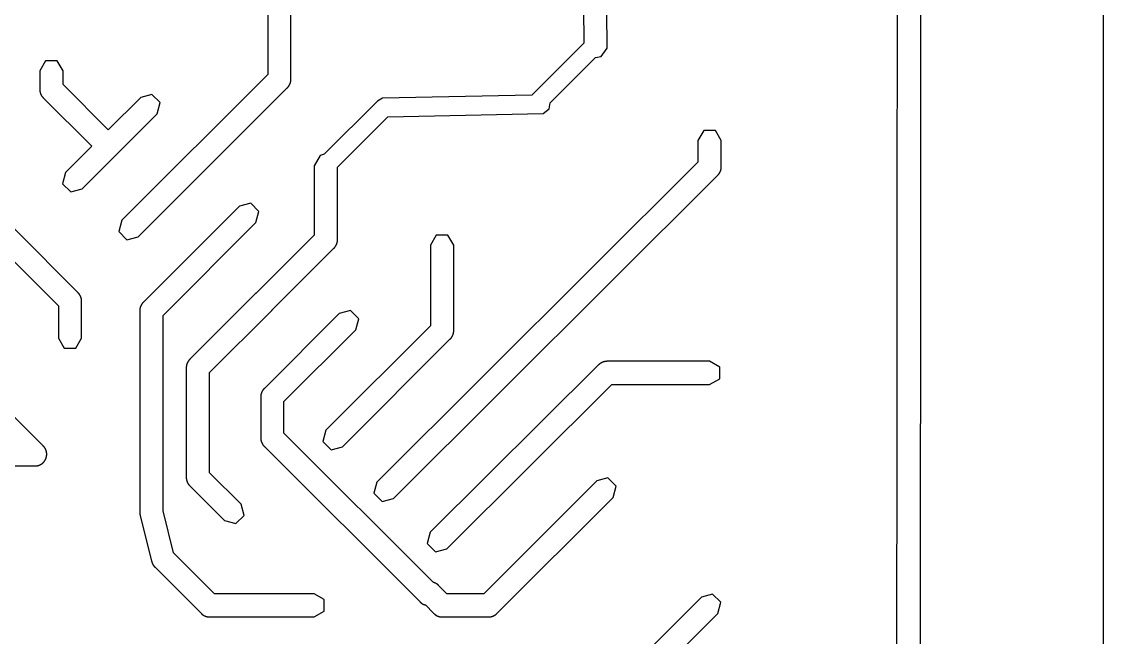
# Model space of a CAD drawing. Extents: x -11.9 to 11.9, y -22 to 22.
# Drawn here: x 0.11 to 11.92, y -2.89 to 3.84 of the extents above; entities that cross this region are included whole.
import ezdxf

# ---------------------------------------------------------------- set-up
doc = ezdxf.new("R2010")
doc.units = 0
doc.layers.add('TOP_-_WELDED', color=7, linetype='CONTINUOUS')

msp = doc.modelspace()

# ---------------------------------------------------------------- linework, layer by layer
at = {"layer": 'TOP_-_WELDED', "color": 250}
msp.add_lwpolyline([(-11.9199, -21.9873), (11.9199, -21.9873), (11.9199, 21.9873), (-11.9199, 21.9873), (-11.9199, -21.9873)], close=True, dxfattribs=at)
at = {"layer": 'TOP_-_WELDED', "color": 12}
for points in [[(9.934, 17.4683), (9.9074, -18.5734)], [(9.6535, -18.5141), (9.6745, 10.0252), (7.681, 10.0278), (7.571, 10.0913), (7.571, 10.2183), (7.681, 10.2818), (9.6747, 10.2792), (9.6799, 17.3534)], [(6.2245, 5.9493), (6.2456, 3.6048), (5.6776, 3.0368), (4.0464, 3.002), (3.9914, 2.9712), (3.4112, 2.391), (3.3655, 2.3752), (3.302, 2.2652), (3.302, 1.5073), (2.6674, 0.8725), (2.6659, 0.8711), (2.6658, 0.871), (2.6644, 0.8697), (2.6642, 0.8695), (2.6629, 0.8682), (2.6627, 0.868), (2.6614, 0.8667), (2.6612, 0.8665), (2.66, 0.8652), (2.6597, 0.8649), (2.6586, 0.8637), (1.945, 0.1502), (1.9435, 0.1488), (1.9422, 0.1475), (1.942, 0.1473), (1.9407, 0.146), (1.9405, 0.1458), (1.9392, 0.1444), (1.9391, 0.1443), (1.9378, 0.1429), (1.9377, 0.1428), (1.9364, 0.1413), (1.935, 0.1397), (1.9337, 0.1381), (1.9324, 0.1365), (1.9311, 0.1349), (1.9311, 0.1348), (1.9299, 0.1332), (1.9298, 0.1331), (1.9287, 0.1316), (1.9286, 0.1315), (1.9275, 0.1299), (1.9274, 0.1297), (1.9264, 0.1282), (1.9262, 0.128), (1.9252, 0.1265), (1.9251, 0.1263), (1.9241, 0.1247), (1.924, 0.1245), (1.9231, 0.123), (1.9229, 0.1227), (1.922, 0.1212), (1.9219, 0.121), (1.921, 0.1194), (1.9209, 0.1192), (1.92, 0.1176), (1.9199, 0.1173), (1.9191, 0.1158), (1.9189, 0.1155), (1.9181, 0.114), (1.918, 0.1137), (1.9172, 0.1121), (1.9171, 0.1118), (1.9164, 0.1102), (1.9162, 0.1099), (1.9155, 0.1084), (1.9154, 0.108), (1.9147, 0.1065), (1.9146, 0.1061), (1.914, 0.1046), (1.9138, 0.1042), (1.9132, 0.1026), (1.9131, 0.1023), (1.9125, 0.1007), (1.9124, 0.1004), (1.9118, 0.0988), (1.9117, 0.0984), (1.9112, 0.0968), (1.9111, 0.0965), (1.9105, 0.0948), (1.9105, 0.0945), (1.91, 0.0928), (1.9099, 0.0926), (1.9094, 0.0908), (1.9093, 0.0906), (1.9089, 0.0888), (1.9088, 0.0886), (1.9084, 0.0868), (1.9083, 0.0866), (1.9079, 0.0848), (1.9079, 0.0846), (1.9075, 0.0828), (1.9075, 0.0826), (1.9071, 0.0807), (1.9071, 0.0805), (1.9067, 0.0787), (1.9067, 0.0785), (1.9064, 0.0766), (1.9064, 0.0765), (1.9061, 0.0745), (1.9059, 0.0725), (1.9058, 0.0724), (1.9056, 0.0704), (1.9054, 0.0683), (1.9053, 0.0662), (1.9052, 0.0642), (1.9052, 0.0641), (1.9051, 0.0621), (1.9051, 0.0619), (1.905, 0.06), (1.905, 0.0598), (1.905, 0.058), (1.905, 0.0577), (1.905, 0.0559), (1.905, 0.0538), (1.905, -1.1391), (1.905, -1.1412), (1.905, -1.143), (1.905, -1.1433), (1.905, -1.1451), (1.905, -1.1453), (1.9051, -1.1472), (1.9051, -1.1474), (1.9052, -1.1494), (1.9052, -1.1495), (1.9053, -1.1515), (1.9054, -1.1536), (1.9056, -1.1557), (1.9058, -1.1577), (1.9059, -1.1578), (1.9061, -1.1598), (1.9064, -1.1618), (1.9064, -1.1619), (1.9067, -1.1638), (1.9067, -1.164), (1.9071, -1.1658), (1.9071, -1.166), (1.9075, -1.1679), (1.9075, -1.1681), (1.9079, -1.1699), (1.9079, -1.1701), (1.9083, -1.1719), (1.9084, -1.1721), (1.9088, -1.1739), (1.9089, -1.1741), (1.9093, -1.1759), (1.9094, -1.1761), (1.9099, -1.1779), (1.91, -1.1781), (1.9105, -1.1798), (1.9105, -1.1801), (1.9111, -1.1818), (1.9112, -1.1821), (1.9117, -1.1837), (1.9118, -1.1841), (1.9124, -1.1857), (1.9125, -1.186), (1.9131, -1.1876), (1.9132, -1.1879), (1.9138, -1.1895), (1.914, -1.1899), (1.9146, -1.1914), (1.9147, -1.1918), (1.9154, -1.1933), (1.9155, -1.1937), (1.9162, -1.1952), (1.9164, -1.1955), (1.9171, -1.1971), (1.9172, -1.1974), (1.918, -1.199), (1.9181, -1.1993), (1.9189, -1.2008), (1.9191, -1.2011), (1.9199, -1.2026), (1.92, -1.2029), (1.9209, -1.2045), (1.921, -1.2047), (1.9219, -1.2063), (1.922, -1.2065), (1.9229, -1.208), (1.9231, -1.2083), (1.924, -1.2098), (1.9241, -1.21), (1.9251, -1.2116), (1.9252, -1.2118), (1.9262, -1.2133), (1.9264, -1.2135), (1.9274, -1.215), (1.9275, -1.2152), (1.9286, -1.2168), (1.9287, -1.2169), (1.9298, -1.2184), (1.9299, -1.2185), (1.9311, -1.2201), (1.9311, -1.2202), (1.9324, -1.2218), (1.9337, -1.2234), (1.935, -1.225), (1.9364, -1.2266), (1.9377, -1.2281), (1.9378, -1.2282), (1.9391, -1.2296), (1.9392, -1.2297), (1.9405, -1.2311), (1.9407, -1.2313), (1.942, -1.2326), (1.9422, -1.2328), (1.9435, -1.2341), (1.945, -1.2355), (2.3232, -1.6138), (2.4459, -1.6467), (2.5357, -1.5569), (2.5028, -1.4342), (2.159, -1.0904), (2.159, 0.0051), (2.8376, 0.6839), (2.8391, 0.6853), (2.8392, 0.6854), (2.8406, 0.6867), (2.8408, 0.6869), (2.8421, 0.6882), (2.8423, 0.6884), (2.8436, 0.6897), (2.8438, 0.6899), (2.845, 0.6912), (2.8453, 0.6915), (2.8464, 0.6927), (3.516, 1.3622), (3.5175, 1.3636), (3.5188, 1.3649), (3.519, 1.3651), (3.5203, 1.3664), (3.5205, 1.3666), (3.5218, 1.368), (3.5219, 1.3681), (3.5232, 1.3695), (3.5233, 1.3696), (3.5246, 1.3711), (3.526, 1.3727), (3.5273, 1.3743), (3.5286, 1.3759), (3.5299, 1.3775), (3.5299, 1.3776), (3.5311, 1.3792), (3.5312, 1.3793), (3.5323, 1.3808), (3.5324, 1.3809), (3.5335, 1.3825), (3.5336, 1.3827), (3.5346, 1.3842), (3.5348, 1.3844), (3.5358, 1.3859), (3.5359, 1.3861), (3.5369, 1.3877), (3.537, 1.3879), (3.5379, 1.3894), (3.5381, 1.3897), (3.539, 1.3912), (3.5391, 1.3914), (3.54, 1.393), (3.5401, 1.3932), (3.541, 1.3948), (3.5411, 1.3951), (3.5419, 1.3966), (3.5421, 1.3969), (3.5429, 1.3984), (3.543, 1.3987), (3.5438, 1.4003), (3.5439, 1.4006), (3.5446, 1.4022), (3.5448, 1.4025), (3.5455, 1.404), (3.5456, 1.4044), (3.5463, 1.4059), (3.5464, 1.4063), (3.547, 1.4078), (3.5472, 1.4082), (3.5478, 1.4098), (3.5479, 1.4101), (3.5485, 1.4117), (3.5486, 1.412), (3.5492, 1.4136), (3.5493, 1.414), (3.5498, 1.4156), (3.5499, 1.4159), (3.5505, 1.4176), (3.5505, 1.4179), (3.551, 1.4196), (3.5511, 1.4198), (3.5516, 1.4216), (3.5517, 1.4218), (3.5521, 1.4236), (3.5522, 1.4238), (3.5526, 1.4256), (3.5527, 1.4258), (3.5531, 1.4276), (3.5531, 1.4278), (3.5535, 1.4296), (3.5535, 1.4298), (3.5539, 1.4317), (3.5539, 1.4319), (3.5543, 1.4337), (3.5543, 1.4339), (3.5546, 1.4358), (3.5546, 1.4359), (3.5549, 1.4379), (3.5551, 1.4399), (3.5552, 1.44), (3.5554, 1.442), (3.5556, 1.4441), (3.5557, 1.4462), (3.5558, 1.4482), (3.5558, 1.4483), (3.5559, 1.4503), (3.5559, 1.4505), (3.556, 1.4524), (3.556, 1.4526), (3.556, 1.4544), (3.556, 1.4547), (3.556, 1.4565), (3.556, 1.4586), (3.556, 2.2486), (4.1075, 2.8001), (5.803, 2.8363), (5.8693, 2.8871), (5.8789, 2.9509), (5.8789, 2.9509), (6.3751, 3.4471), (6.4365, 3.4607), (6.5, 3.5497), (6.4781, 5.9953)], [(2.794, 4.8221), (2.794, 3.262), (1.2006, 1.6686), (1.1677, 1.5459), (1.2575, 1.4561), (1.3802, 1.489), (3.0061, 3.1151), (3.0076, 3.1165), (3.008, 3.1169), (3.0091, 3.1179), (3.0095, 3.1183), (3.0106, 3.1194), (3.0108, 3.1196), (3.011, 3.1198), (3.0121, 3.1209), (3.0123, 3.1211), (3.0125, 3.1213), (3.0135, 3.1224), (3.0138, 3.1227), (3.0139, 3.1228), (3.0149, 3.1239), (3.0152, 3.1242), (3.0153, 3.1243), (3.0163, 3.1254), (3.0166, 3.1258), (3.0177, 3.127), (3.018, 3.1274), (3.019, 3.1286), (3.0193, 3.129), (3.0203, 3.1302), (3.0206, 3.1306), (3.0216, 3.1319), (3.0219, 3.1322), (3.0219, 3.1323), (3.0229, 3.1336), (3.0231, 3.1339), (3.0232, 3.134), (3.0241, 3.1353), (3.0243, 3.1355), (3.0244, 3.1356), (3.0253, 3.137), (3.0255, 3.1372), (3.0256, 3.1374), (3.0265, 3.1387), (3.0266, 3.1389), (3.0267, 3.139), (3.0268, 3.1391), (3.0277, 3.1405), (3.0278, 3.1406), (3.0279, 3.1408), (3.0288, 3.1423), (3.0289, 3.1424), (3.029, 3.1426), (3.0299, 3.1441), (3.0301, 3.1444), (3.031, 3.1459), (3.032, 3.1477), (3.0321, 3.1479), (3.033, 3.1495), (3.0331, 3.1498), (3.0339, 3.1513), (3.0341, 3.1516), (3.0349, 3.1531), (3.035, 3.1534), (3.0358, 3.155), (3.0359, 3.1553), (3.0368, 3.1572), (3.0375, 3.1587), (3.0376, 3.1591), (3.0383, 3.1606), (3.0384, 3.161), (3.039, 3.1625), (3.0392, 3.1629), (3.0392, 3.163), (3.0398, 3.1645), (3.0399, 3.1648), (3.04, 3.1649), (3.0405, 3.1664), (3.0406, 3.1667), (3.0407, 3.1669), (3.0412, 3.1683), (3.0413, 3.1687), (3.0414, 3.1688), (3.0418, 3.1703), (3.0419, 3.1706), (3.042, 3.1708), (3.0425, 3.1723), (3.0425, 3.1725), (3.0425, 3.1726), (3.0426, 3.1728), (3.043, 3.1743), (3.0431, 3.1745), (3.0432, 3.1748), (3.0436, 3.1763), (3.0437, 3.1765), (3.0438, 3.1768), (3.0441, 3.1783), (3.0442, 3.1785), (3.0443, 3.1788), (3.0446, 3.1803), (3.0447, 3.1805), (3.0448, 3.1808), (3.0451, 3.1823), (3.0451, 3.1825), (3.0452, 3.1828), (3.0455, 3.1843), (3.0455, 3.1844), (3.0455, 3.1845), (3.0456, 3.1849), (3.0459, 3.1864), (3.0459, 3.1866), (3.046, 3.1869), (3.0463, 3.1884), (3.0463, 3.1886), (3.0464, 3.1889), (3.0466, 3.1905), (3.0466, 3.1906), (3.0467, 3.191), (3.0469, 3.1926), (3.047, 3.193), (3.0471, 3.1946), (3.0472, 3.1947), (3.0472, 3.195), (3.0474, 3.1967), (3.0474, 3.1971), (3.0476, 3.1988), (3.0476, 3.1991), (3.0477, 3.2009), (3.0478, 3.2012), (3.0478, 3.2029), (3.0478, 3.203), (3.0479, 3.2032), (3.0479, 3.205), (3.0479, 3.2052), (3.048, 3.2053), (3.048, 3.2071), (3.048, 3.2073), (3.048, 3.2091), (3.048, 3.2094), (3.048, 3.2112), (3.048, 3.2115), (3.048, 3.2133), (3.048, 3.2135), (3.048, 4.7734)], [(-1.5122, 2.7607), (0.508, 0.7324), (0.508, 0.381), (0.5715, 0.271), (0.6985, 0.271), (0.762, 0.381), (0.762, 0.7809), (0.762, 0.783), (0.762, 0.7847), (0.762, 0.7848), (0.762, 0.7851), (0.762, 0.7868), (0.762, 0.7869), (0.762, 0.7871), (0.7619, 0.7889), (0.7619, 0.789), (0.7619, 0.7892), (0.7618, 0.7911), (0.7618, 0.7912), (0.7618, 0.7913), (0.7617, 0.7932), (0.7617, 0.7933), (0.7617, 0.7933), (0.7616, 0.7954), (0.7614, 0.7975), (0.7612, 0.7995), (0.7611, 0.7995), (0.7611, 0.7996), (0.7609, 0.8015), (0.7609, 0.8016), (0.7606, 0.8036), (0.7606, 0.8037), (0.7603, 0.8056), (0.7603, 0.8057), (0.7603, 0.8058), (0.7599, 0.8076), (0.7599, 0.8077), (0.7599, 0.8078), (0.7595, 0.8097), (0.7595, 0.8098), (0.7595, 0.8099), (0.7591, 0.8117), (0.7591, 0.8118), (0.7591, 0.8119), (0.7587, 0.8137), (0.7586, 0.8138), (0.7586, 0.8139), (0.7582, 0.8157), (0.7581, 0.8158), (0.7581, 0.8159), (0.7577, 0.8177), (0.7576, 0.8178), (0.7576, 0.8179), (0.7571, 0.8197), (0.757, 0.8198), (0.757, 0.8199), (0.7565, 0.8216), (0.7565, 0.8218), (0.7565, 0.8219), (0.7559, 0.8236), (0.7558, 0.8238), (0.7558, 0.8239), (0.7553, 0.8255), (0.7552, 0.8258), (0.7552, 0.8259), (0.7546, 0.8275), (0.7545, 0.8277), (0.7545, 0.8278), (0.7539, 0.8294), (0.7538, 0.8296), (0.7538, 0.8297), (0.7532, 0.8313), (0.7531, 0.8315), (0.753, 0.8316), (0.753, 0.8317), (0.7524, 0.8332), (0.7523, 0.8335), (0.7523, 0.8336), (0.7516, 0.8351), (0.7515, 0.8354), (0.7515, 0.8355), (0.7508, 0.837), (0.7507, 0.8371), (0.7506, 0.8372), (0.7506, 0.8373), (0.7499, 0.8389), (0.7498, 0.8391), (0.7498, 0.8392), (0.749, 0.8408), (0.7489, 0.841), (0.7489, 0.8411), (0.7481, 0.8426), (0.748, 0.8427), (0.7479, 0.8428), (0.7479, 0.8429), (0.7471, 0.8444), (0.747, 0.8446), (0.747, 0.8447), (0.7461, 0.8463), (0.746, 0.8464), (0.746, 0.8465), (0.7451, 0.8481), (0.745, 0.8482), (0.745, 0.8483), (0.7441, 0.8498), (0.7439, 0.85), (0.7439, 0.8501), (0.743, 0.8516), (0.7429, 0.8517), (0.7429, 0.8518), (0.7419, 0.8534), (0.7418, 0.8535), (0.7418, 0.8536), (0.7406, 0.8553), (0.7396, 0.8568), (0.7395, 0.8569), (0.7395, 0.857), (0.7384, 0.8586), (0.7383, 0.8586), (0.7383, 0.8587), (0.7372, 0.8602), (0.7371, 0.8602), (0.7371, 0.8603), (0.7359, 0.8619), (0.7359, 0.862), (0.7346, 0.8635), (0.7346, 0.8636), (0.7333, 0.8652), (0.732, 0.8668), (0.7306, 0.8684), (0.7292, 0.87), (0.7279, 0.8713), (0.7278, 0.8715), (0.7265, 0.8728), (0.7263, 0.8731), (0.725, 0.8743), (0.7248, 0.8746), (0.7235, 0.8758), (0.7235, 0.8759), (0.722, 0.8773), (0.7205, 0.8787), (-1.3326, 2.9403)], [(0, -1.016), (0.2517, -1.016), (0.2537, -1.016), (0.254, -1.016), (0.2558, -1.016), (0.2561, -1.016), (0.2579, -1.016), (0.2582, -1.0159), (0.2599, -1.0159), (0.2604, -1.0158), (0.262, -1.0158), (0.2625, -1.0157), (0.2641, -1.0156), (0.2646, -1.0156), (0.2662, -1.0154), (0.2667, -1.0154), (0.2683, -1.0152), (0.2688, -1.0151), (0.2703, -1.015), (0.2708, -1.0149), (0.2724, -1.0147), (0.2729, -1.0146), (0.2745, -1.0144), (0.275, -1.0143), (0.2766, -1.014), (0.277, -1.0139), (0.2786, -1.0136), (0.2791, -1.0135), (0.2807, -1.0132), (0.2811, -1.0131), (0.2828, -1.0127), (0.2831, -1.0126), (0.2848, -1.0122), (0.2851, -1.0121), (0.2869, -1.0117), (0.2871, -1.0116), (0.2889, -1.0111), (0.2891, -1.011), (0.291, -1.0105), (0.2911, -1.0105), (0.293, -1.0099), (0.2931, -1.0098), (0.295, -1.0092), (0.2951, -1.0092), (0.297, -1.0085), (0.2989, -1.0078), (0.299, -1.0078), (0.3009, -1.007), (0.3028, -1.0063), (0.3029, -1.0062), (0.3047, -1.0055), (0.3048, -1.0054), (0.3065, -1.0046), (0.3067, -1.0046), (0.3084, -1.0038), (0.3086, -1.0037), (0.3103, -1.0029), (0.3104, -1.0028), (0.3121, -1.0019), (0.3123, -1.0018), (0.3139, -1.001), (0.3141, -1.0009), (0.3157, -1), (0.316, -0.9999), (0.3175, -0.999), (0.3178, -0.9988), (0.3193, -0.9979), (0.3195, -0.9978), (0.321, -0.9969), (0.3213, -0.9967), (0.3228, -0.9958), (0.323, -0.9956), (0.3245, -0.9946), (0.3248, -0.9945), (0.3262, -0.9935), (0.3265, -0.9933), (0.3279, -0.9923), (0.3281, -0.9921), (0.3295, -0.9911), (0.3298, -0.9909), (0.3312, -0.9899), (0.3315, -0.9896), (0.3328, -0.9886), (0.3331, -0.9884), (0.3344, -0.9873), (0.3347, -0.9871), (0.336, -0.986), (0.3362, -0.9858), (0.3376, -0.9846), (0.3378, -0.9844), (0.3391, -0.9833), (0.3393, -0.9831), (0.3406, -0.9819), (0.3408, -0.9817), (0.3421, -0.9805), (0.3423, -0.9802), (0.3436, -0.979), (0.3438, -0.9788), (0.3451, -0.9775), (0.3452, -0.9773), (0.3465, -0.976), (0.3467, -0.9758), (0.3479, -0.9745), (0.3481, -0.9743), (0.3493, -0.973), (0.3494, -0.9728), (0.3507, -0.9714), (0.3508, -0.9712), (0.352, -0.9698), (0.3521, -0.9697), (0.3533, -0.9682), (0.3534, -0.9681), (0.3546, -0.9665), (0.3547, -0.9664), (0.3559, -0.9648), (0.3571, -0.9631), (0.3583, -0.9615), (0.3583, -0.9614), (0.3595, -0.9598), (0.3595, -0.9597), (0.3606, -0.958), (0.3607, -0.9579), (0.3617, -0.9563), (0.3618, -0.9561), (0.3628, -0.9545), (0.3629, -0.9543), (0.3639, -0.9527), (0.364, -0.9525), (0.3649, -0.951), (0.365, -0.9507), (0.3659, -0.9491), (0.3661, -0.9488), (0.3668, -0.9473), (0.367, -0.9469), (0.3678, -0.9454), (0.368, -0.945), (0.3687, -0.9436), (0.3689, -0.9431), (0.3696, -0.9417), (0.3698, -0.9412), (0.3704, -0.9398), (0.3706, -0.9393), (0.3713, -0.9378), (0.3714, -0.9374), (0.372, -0.9359), (0.3722, -0.9354), (0.3728, -0.934), (0.373, -0.9335), (0.3735, -0.932), (0.3737, -0.9315), (0.3742, -0.93), (0.3744, -0.9296), (0.3749, -0.928), (0.375, -0.9276), (0.3755, -0.926), (0.3756, -0.9256), (0.3761, -0.9239), (0.3762, -0.9236), (0.3767, -0.9219), (0.3768, -0.9216), (0.3772, -0.9198), (0.3773, -0.9196), (0.3777, -0.9178), (0.3778, -0.9176), (0.3782, -0.9157), (0.3782, -0.9156), (0.3786, -0.9136), (0.3786, -0.9135), (0.379, -0.9116), (0.379, -0.9115), (0.3794, -0.9095), (0.3797, -0.9074), (0.38, -0.9054), (0.38, -0.9053), (0.3802, -0.9034), (0.3802, -0.9033), (0.3804, -0.9013), (0.3804, -0.9012), (0.3806, -0.8993), (0.3806, -0.8991), (0.3808, -0.8972), (0.3808, -0.897), (0.3809, -0.8952), (0.3809, -0.8949), (0.381, -0.8931), (0.381, -0.8929), (0.381, -0.8911), (0.381, -0.8908), (0.381, -0.889), (0.381, -0.8887), (0.381, -0.8869), (0.381, -0.8867), (0.381, -0.8849), (0.3809, -0.8846), (0.3809, -0.8828), (0.3808, -0.8825), (0.3808, -0.8808), (0.3807, -0.8805), (0.3806, -0.8787), (0.3806, -0.8784), (0.3804, -0.8767), (0.3804, -0.8763), (0.3802, -0.8746), (0.3802, -0.8743), (0.38, -0.8726), (0.3799, -0.8722), (0.3797, -0.8706), (0.3796, -0.8702), (0.3794, -0.8685), (0.3793, -0.8682), (0.379, -0.8665), (0.3789, -0.8662), (0.3786, -0.8645), (0.3785, -0.8641), (0.3782, -0.8624), (0.3781, -0.8621), (0.3778, -0.8604), (0.3777, -0.8601), (0.3773, -0.8584), (0.3772, -0.8581), (0.3768, -0.8564), (0.3767, -0.8561), (0.3762, -0.8544), (0.3761, -0.8541), (0.3756, -0.8524), (0.3755, -0.8522), (0.375, -0.8504), (0.3749, -0.8502), (0.3744, -0.8484), (0.3743, -0.8483), (0.3737, -0.8465), (0.3736, -0.8463), (0.373, -0.8445), (0.3729, -0.8444), (0.3722, -0.8426), (0.3722, -0.8425), (0.3714, -0.8406), (0.3706, -0.8387), (0.3698, -0.8368), (0.3689, -0.8349), (0.368, -0.833), (0.3671, -0.8312), (0.367, -0.8311), (0.3661, -0.8294), (0.3661, -0.8292), (0.3651, -0.8275), (0.365, -0.8273), (0.3641, -0.8257), (0.364, -0.8255), (0.3631, -0.824), (0.3629, -0.8237), (0.362, -0.8222), (0.3618, -0.8219), (0.3609, -0.8204), (0.3607, -0.8201), (0.3598, -0.8187), (0.3595, -0.8183), (0.3586, -0.817), (0.3583, -0.8166), (0.3574, -0.8152), (0.3571, -0.8149), (0.3562, -0.8136), (0.3559, -0.8132), (0.3549, -0.8119), (0.3546, -0.8115), (0.3536, -0.8102), (0.3533, -0.8098), (0.3523, -0.8086), (0.352, -0.8082), (0.351, -0.807), (0.3507, -0.8066), (0.3496, -0.8054), (0.3493, -0.805), (0.3482, -0.8038), (0.3479, -0.8035), (0.3468, -0.8023), (0.3465, -0.802), (0.3453, -0.8007), (0.3451, -0.8005), (0.3438, -0.7992), (0.3436, -0.799), (0.3421, -0.7975), (0.3406, -0.7961), (-0.127, -0.3284)], [(6.4425, -3.897), (7.7098, -2.6298), (7.7427, -2.5071), (7.6529, -2.4173), (7.5302, -2.4502), (6.2974, -3.683)]]:
    msp.add_lwpolyline(points, dxfattribs=at)
for points in [[(0.7667, 2.0119), (1.1217, 2.3669), (1.1637, 2.4089), (1.5874, 2.8326), (1.6203, 2.9553), (1.5305, 3.0451), (1.4078, 3.0122), (1.0529, 2.6573), (0.5588, 3.1515), (0.5588, 3.302), (0.4953, 3.412), (0.3683, 3.412), (0.3048, 3.302), (0.3048, 3.1027), (0.3048, 3.1006), (0.3048, 3.0989), (0.3048, 3.0986), (0.3048, 3.0968), (0.3048, 3.0965), (0.3049, 3.0947), (0.3049, 3.0944), (0.305, 3.0925), (0.305, 3.0924), (0.3051, 3.0904), (0.3051, 3.0903), (0.3052, 3.0883), (0.3052, 3.0882), (0.3054, 3.0862), (0.3056, 3.0841), (0.3057, 3.0841), (0.3059, 3.0821), (0.3062, 3.0801), (0.3062, 3.08), (0.3065, 3.078), (0.3065, 3.0779), (0.3069, 3.076), (0.3069, 3.0759), (0.3073, 3.074), (0.3073, 3.0738), (0.3077, 3.072), (0.3077, 3.0718), (0.3081, 3.07), (0.3082, 3.0698), (0.3086, 3.068), (0.3087, 3.0678), (0.3091, 3.066), (0.3092, 3.0658), (0.3097, 3.064), (0.3098, 3.0638), (0.3103, 3.062), (0.3103, 3.0618), (0.3109, 3.06), (0.311, 3.0598), (0.3115, 3.0581), (0.3116, 3.0578), (0.3122, 3.0561), (0.3123, 3.0559), (0.3129, 3.0542), (0.313, 3.054), (0.3136, 3.0523), (0.3138, 3.052), (0.3144, 3.0504), (0.3145, 3.0501), (0.3152, 3.0485), (0.3153, 3.0482), (0.316, 3.0466), (0.3162, 3.0464), (0.3169, 3.0447), (0.317, 3.0445), (0.3178, 3.0429), (0.3179, 3.0426), (0.3187, 3.041), (0.3189, 3.0408), (0.3197, 3.0392), (0.3198, 3.039), (0.3207, 3.0374), (0.3208, 3.0372), (0.3217, 3.0356), (0.3218, 3.0354), (0.3227, 3.0338), (0.3229, 3.0336), (0.3238, 3.032), (0.3239, 3.0319), (0.3249, 3.0302), (0.325, 3.0301), (0.3272, 3.0268), (0.3273, 3.0267), (0.3284, 3.0251), (0.3285, 3.025), (0.3296, 3.0234), (0.3297, 3.0234), (0.3309, 3.0217), (0.3322, 3.0201), (0.3322, 3.02), (0.3335, 3.0185), (0.3335, 3.0184), (0.3348, 3.0169), (0.3348, 3.0168), (0.3362, 3.0153), (0.3362, 3.0152), (0.3375, 3.0138), (0.3376, 3.0136), (0.3389, 3.0123), (0.339, 3.0121), (0.3403, 3.0108), (0.3405, 3.0105), (0.3418, 3.0093), (0.342, 3.009), (0.3433, 3.0078), (0.8733, 2.4777), (0.5871, 2.1915), (0.5542, 2.0688), (0.644, 1.979), (0.7667, 2.0119)], [(7.7115, 2.1635), (7.7129, 2.165), (7.7143, 2.1665), (7.7156, 2.168), (7.717, 2.1696), (7.7183, 2.1712), (7.7196, 2.1728), (7.7209, 2.1744), (7.7221, 2.1761), (7.7222, 2.1762), (7.7233, 2.1777), (7.7234, 2.1778), (7.7245, 2.1794), (7.7256, 2.1811), (7.7258, 2.1813), (7.7268, 2.1828), (7.7279, 2.1846), (7.7289, 2.1863), (7.7291, 2.1866), (7.73, 2.1881), (7.731, 2.1899), (7.732, 2.1917), (7.7329, 2.1935), (7.7331, 2.1938), (7.7339, 2.1953), (7.7348, 2.1972), (7.7356, 2.1991), (7.7358, 2.1994), (7.7365, 2.2009), (7.7373, 2.2028), (7.738, 2.2047), (7.7382, 2.2051), (7.7388, 2.2067), (7.7395, 2.2086), (7.7402, 2.2105), (7.7408, 2.2125), (7.7415, 2.2145), (7.742, 2.2165), (7.7421, 2.2167), (7.7426, 2.2185), (7.7427, 2.2187), (7.7431, 2.2205), (7.7432, 2.2207), (7.7436, 2.2225), (7.7437, 2.2227), (7.7441, 2.2245), (7.7445, 2.2265), (7.7449, 2.2286), (7.7453, 2.2306), (7.7456, 2.2327), (7.7459, 2.2348), (7.7461, 2.2368), (7.7462, 2.2369), (7.7464, 2.2389), (7.7466, 2.241), (7.7467, 2.2431), (7.7468, 2.2451), (7.7468, 2.2452), (7.7469, 2.2472), (7.7469, 2.2474), (7.747, 2.2493), (7.747, 2.2495), (7.747, 2.2513), (7.747, 2.2516), (7.747, 2.2534), (7.747, 2.2555), (7.747, 2.54), (7.6835, 2.65), (7.5565, 2.65), (7.493, 2.54), (7.493, 2.3043), (3.9876, -1.1929), (3.9547, -1.3156), (4.0445, -1.4054), (4.1672, -1.3725), (7.7085, 2.1605), (7.7098, 2.1618), (7.71, 2.162), (7.7113, 2.1633), (7.7115, 2.1635)], [(1.651, 0.6285), (2.6652, 1.6428), (2.6981, 1.7655), (2.6083, 1.8553), (2.4856, 1.8224), (1.437, 0.7736), (1.4355, 0.7722), (1.4342, 0.7709), (1.434, 0.7707), (1.4327, 0.7694), (1.4325, 0.7692), (1.4312, 0.7678), (1.4311, 0.7677), (1.4298, 0.7663), (1.4297, 0.7662), (1.4284, 0.7647), (1.427, 0.7631), (1.4257, 0.7615), (1.4244, 0.7599), (1.4231, 0.7583), (1.4231, 0.7582), (1.4219, 0.7566), (1.4218, 0.7565), (1.4207, 0.755), (1.4206, 0.7549), (1.4195, 0.7533), (1.4194, 0.7531), (1.4184, 0.7516), (1.4182, 0.7514), (1.4172, 0.7499), (1.4171, 0.7497), (1.4161, 0.7481), (1.416, 0.7479), (1.4151, 0.7464), (1.4149, 0.7461), (1.414, 0.7446), (1.4139, 0.7444), (1.413, 0.7428), (1.4129, 0.7426), (1.412, 0.741), (1.4119, 0.7407), (1.4111, 0.7392), (1.4109, 0.7389), (1.4101, 0.7374), (1.41, 0.7371), (1.4092, 0.7355), (1.4091, 0.7352), (1.4084, 0.7336), (1.4082, 0.7333), (1.4075, 0.7318), (1.4074, 0.7314), (1.4067, 0.7299), (1.4066, 0.7295), (1.406, 0.728), (1.4058, 0.7276), (1.4052, 0.726), (1.4051, 0.7257), (1.4045, 0.7241), (1.4044, 0.7238), (1.4038, 0.7222), (1.4037, 0.7218), (1.4032, 0.7202), (1.4031, 0.7199), (1.4025, 0.7182), (1.4025, 0.7179), (1.402, 0.7162), (1.4019, 0.716), (1.4014, 0.7142), (1.4013, 0.714), (1.4009, 0.7122), (1.4008, 0.712), (1.4004, 0.7102), (1.4003, 0.71), (1.3999, 0.7082), (1.3999, 0.708), (1.3995, 0.7062), (1.3995, 0.706), (1.3991, 0.7041), (1.3991, 0.7039), (1.3987, 0.7021), (1.3987, 0.7019), (1.3984, 0.7), (1.3984, 0.6999), (1.3981, 0.6979), (1.3979, 0.6959), (1.3978, 0.6958), (1.3976, 0.6938), (1.3974, 0.6917), (1.3973, 0.6896), (1.3972, 0.6876), (1.3972, 0.6875), (1.3971, 0.6855), (1.3971, 0.6853), (1.397, 0.6834), (1.397, 0.6832), (1.397, 0.6814), (1.397, 0.6811), (1.397, 0.6793), (1.397, 0.6772), (1.397, -1.5216), (1.397, -1.5237), (1.397, -1.524), (1.397, -1.5257), (1.397, -1.5261), (1.3971, -1.5278), (1.3971, -1.5282), (1.3971, -1.5299), (1.3972, -1.5304), (1.3973, -1.532), (1.3973, -1.5325), (1.3974, -1.5341), (1.3974, -1.5346), (1.3976, -1.5361), (1.3976, -1.5367), (1.3978, -1.5382), (1.3979, -1.5388), (1.3981, -1.5403), (1.3981, -1.5408), (1.3983, -1.5424), (1.3984, -1.5429), (1.3987, -1.5444), (1.3987, -1.545), (1.399, -1.5465), (1.3991, -1.547), (1.3994, -1.5486), (1.3995, -1.5491), (1.3998, -1.5507), (1.3999, -1.5511), (1.4003, -1.5527), (1.4004, -1.5531), (1.4008, -1.5548), (1.4009, -1.5551), (1.4014, -1.5571), (1.5269, -2.0589), (1.5273, -2.0609), (1.5278, -2.0628), (1.5278, -2.0629), (1.5283, -2.0649), (1.5289, -2.0669), (1.5295, -2.0688), (1.5295, -2.0689), (1.5301, -2.0708), (1.5301, -2.0709), (1.5307, -2.0727), (1.5308, -2.0729), (1.5314, -2.0747), (1.5315, -2.0749), (1.5321, -2.0766), (1.5322, -2.0769), (1.5328, -2.0785), (1.533, -2.0788), (1.5336, -2.0804), (1.5338, -2.0808), (1.5344, -2.0823), (1.5346, -2.0827), (1.5352, -2.0842), (1.5354, -2.0846), (1.5361, -2.0861), (1.5363, -2.0865), (1.537, -2.088), (1.5372, -2.0884), (1.5379, -2.0898), (1.5381, -2.0902), (1.5389, -2.0916), (1.5391, -2.0921), (1.5399, -2.0935), (1.5401, -2.0939), (1.5409, -2.0953), (1.5411, -2.0957), (1.5419, -2.097), (1.5422, -2.0975), (1.543, -2.0988), (1.5433, -2.0992), (1.5441, -2.1006), (1.5444, -2.101), (1.5452, -2.1023), (1.5455, -2.1027), (1.5464, -2.104), (1.5467, -2.1044), (1.5476, -2.1058), (1.5479, -2.1061), (1.5488, -2.1074), (1.5491, -2.1077), (1.5501, -2.1091), (1.5503, -2.1094), (1.5514, -2.1108), (1.5516, -2.111), (1.5527, -2.1124), (1.5529, -2.1126), (1.554, -2.114), (1.5542, -2.1142), (1.5554, -2.1156), (1.5555, -2.1157), (1.5568, -2.1172), (1.5569, -2.1173), (1.5582, -2.1187), (1.5583, -2.1188), (1.5597, -2.1203), (1.5612, -2.1217), (1.5612, -2.1218), (1.5626, -2.1232), (1.5641, -2.1246), (2.0665, -2.627), (2.0679, -2.6285), (2.0692, -2.6298), (2.0694, -2.63), (2.0707, -2.6313), (2.0709, -2.6315), (2.0723, -2.6328), (2.0724, -2.6329), (2.0738, -2.6342), (2.0739, -2.6343), (2.0754, -2.6356), (2.077, -2.637), (2.0786, -2.6383), (2.0802, -2.6396), (2.0818, -2.6409), (2.0819, -2.6409), (2.0835, -2.6421), (2.0836, -2.6422), (2.0851, -2.6433), (2.0852, -2.6434), (2.0868, -2.6445), (2.087, -2.6446), (2.0885, -2.6456), (2.0887, -2.6458), (2.0902, -2.6468), (2.0904, -2.6469), (2.092, -2.6479), (2.0922, -2.648), (2.0937, -2.6489), (2.094, -2.6491), (2.0955, -2.65), (2.0957, -2.6501), (2.0973, -2.651), (2.0975, -2.6511), (2.0991, -2.652), (2.0994, -2.6521), (2.1009, -2.6529), (2.1012, -2.6531), (2.1027, -2.6539), (2.103, -2.654), (2.1046, -2.6548), (2.1049, -2.6549), (2.1065, -2.6556), (2.1068, -2.6558), (2.1083, -2.6565), (2.1087, -2.6566), (2.1102, -2.6573), (2.1106, -2.6574), (2.1121, -2.658), (2.1125, -2.6582), (2.1141, -2.6588), (2.1144, -2.6589), (2.116, -2.6595), (2.1163, -2.6596), (2.1179, -2.6602), (2.1183, -2.6603), (2.1199, -2.6608), (2.1202, -2.6609), (2.1219, -2.6615), (2.1222, -2.6615), (2.1239, -2.662), (2.1241, -2.6621), (2.1259, -2.6626), (2.1261, -2.6627), (2.1279, -2.6631), (2.1281, -2.6632), (2.1299, -2.6636), (2.1301, -2.6637), (2.1319, -2.6641), (2.1321, -2.6641), (2.1339, -2.6645), (2.1341, -2.6645), (2.136, -2.6649), (2.1362, -2.6649), (2.138, -2.6653), (2.1382, -2.6653), (2.1401, -2.6656), (2.1402, -2.6656), (2.1422, -2.6659), (2.1442, -2.6661), (2.1443, -2.6662), (2.1463, -2.6664), (2.1484, -2.6666), (2.1505, -2.6667), (2.1525, -2.6668), (2.1526, -2.6668), (2.1546, -2.6669), (2.1548, -2.6669), (2.1567, -2.667), (2.1569, -2.667), (2.1587, -2.667), (2.159, -2.667), (2.1608, -2.667), (2.1629, -2.667), (3.302, -2.667), (3.412, -2.6035), (3.412, -2.4765), (3.302, -2.413), (2.2116, -2.413), (1.7657, -1.9671), (1.651, -1.5084), (1.651, 0.6285)], [(4.809, 0.3984), (4.81, 0.4002), (4.8101, 0.4004), (4.811, 0.402), (4.8111, 0.4023), (4.8119, 0.4038), (4.8121, 0.4041), (4.8129, 0.4056), (4.813, 0.4059), (4.8138, 0.4075), (4.8139, 0.4078), (4.8148, 0.4097), (4.8155, 0.4112), (4.8156, 0.4116), (4.8163, 0.4131), (4.8164, 0.4135), (4.817, 0.415), (4.8172, 0.4154), (4.8172, 0.4155), (4.8178, 0.417), (4.8179, 0.4173), (4.818, 0.4174), (4.8185, 0.4189), (4.8186, 0.4192), (4.8187, 0.4194), (4.8192, 0.4208), (4.8193, 0.4212), (4.8194, 0.4213), (4.8198, 0.4228), (4.8199, 0.4231), (4.82, 0.4233), (4.8205, 0.4248), (4.8205, 0.425), (4.8205, 0.4251), (4.8206, 0.4253), (4.821, 0.4268), (4.8211, 0.427), (4.8212, 0.4273), (4.8216, 0.4288), (4.8217, 0.429), (4.8218, 0.4293), (4.8221, 0.4308), (4.8222, 0.431), (4.8223, 0.4313), (4.8226, 0.4328), (4.8227, 0.433), (4.8228, 0.4333), (4.8231, 0.4348), (4.8231, 0.435), (4.8232, 0.4353), (4.8235, 0.4368), (4.8235, 0.4369), (4.8235, 0.437), (4.8236, 0.4374), (4.8239, 0.4389), (4.8239, 0.4391), (4.824, 0.4394), (4.8243, 0.4409), (4.8243, 0.4411), (4.8244, 0.4414), (4.8246, 0.443), (4.8246, 0.4431), (4.8247, 0.4435), (4.8249, 0.4451), (4.825, 0.4455), (4.8251, 0.4471), (4.8252, 0.4472), (4.8252, 0.4475), (4.8254, 0.4492), (4.8254, 0.4496), (4.8256, 0.4513), (4.8256, 0.4516), (4.8257, 0.4534), (4.8258, 0.4537), (4.8258, 0.4554), (4.8258, 0.4555), (4.8259, 0.4557), (4.8259, 0.4575), (4.8259, 0.4577), (4.826, 0.4578), (4.826, 0.4596), (4.826, 0.4598), (4.826, 0.4616), (4.826, 0.4619), (4.826, 0.4637), (4.826, 0.464), (4.826, 0.4658), (4.826, 0.466), (4.826, 1.397), (4.7625, 1.507), (4.6355, 1.507), (4.572, 1.397), (4.572, 0.5145), (3.4303, -0.6272), (3.3974, -0.7499), (3.4872, -0.8397), (3.6099, -0.8068), (4.7841, 0.3676), (4.7856, 0.369), (4.786, 0.3694), (4.7871, 0.3704), (4.7875, 0.3708), (4.7886, 0.3719), (4.7888, 0.3721), (4.789, 0.3723), (4.7901, 0.3734), (4.7903, 0.3736), (4.7905, 0.3738), (4.7915, 0.3749), (4.7918, 0.3752), (4.7919, 0.3753), (4.7929, 0.3764), (4.7932, 0.3767), (4.7933, 0.3768), (4.7943, 0.3779), (4.7946, 0.3783), (4.7957, 0.3795), (4.796, 0.3799), (4.797, 0.3811), (4.7973, 0.3815), (4.7983, 0.3827), (4.7986, 0.3831), (4.7996, 0.3844), (4.7999, 0.3847), (4.7999, 0.3848), (4.8009, 0.3861), (4.8011, 0.3864), (4.8012, 0.3865), (4.8021, 0.3878), (4.8023, 0.388), (4.8024, 0.3881), (4.8033, 0.3895), (4.8035, 0.3897), (4.8036, 0.3899), (4.8045, 0.3912), (4.8046, 0.3914), (4.8047, 0.3915), (4.8048, 0.3916), (4.8057, 0.393), (4.8058, 0.3931), (4.8059, 0.3933), (4.8068, 0.3948), (4.8069, 0.3949), (4.807, 0.3951), (4.8079, 0.3966), (4.8081, 0.3969), (4.809, 0.3984)], [(2.9718, -0.3135), (3.7553, 0.47), (3.7882, 0.5927), (3.6984, 0.6825), (3.5757, 0.6496), (2.7578, -0.1684), (2.7563, -0.1698), (2.755, -0.1711), (2.7548, -0.1713), (2.7535, -0.1726), (2.7533, -0.1728), (2.752, -0.1742), (2.7519, -0.1743), (2.7506, -0.1757), (2.7505, -0.1758), (2.7492, -0.1773), (2.7478, -0.1789), (2.7465, -0.1805), (2.7452, -0.1821), (2.7439, -0.1837), (2.7439, -0.1838), (2.7427, -0.1854), (2.7426, -0.1855), (2.7415, -0.187), (2.7414, -0.1871), (2.7403, -0.1887), (2.7402, -0.1889), (2.7392, -0.1904), (2.739, -0.1906), (2.738, -0.1921), (2.7379, -0.1923), (2.7369, -0.1939), (2.7368, -0.1941), (2.7359, -0.1956), (2.7357, -0.1959), (2.7348, -0.1974), (2.7347, -0.1976), (2.7338, -0.1992), (2.7337, -0.1994), (2.7328, -0.201), (2.7327, -0.2013), (2.7319, -0.2028), (2.7317, -0.2031), (2.7309, -0.2046), (2.7308, -0.2049), (2.73, -0.2065), (2.7299, -0.2068), (2.7292, -0.2084), (2.729, -0.2087), (2.7283, -0.2102), (2.7282, -0.2106), (2.7275, -0.2121), (2.7274, -0.2125), (2.7268, -0.214), (2.7266, -0.2144), (2.726, -0.216), (2.7259, -0.2163), (2.7253, -0.2179), (2.7252, -0.2182), (2.7246, -0.2198), (2.7245, -0.2202), (2.724, -0.2218), (2.7239, -0.2221), (2.7233, -0.2238), (2.7233, -0.2241), (2.7228, -0.2258), (2.7227, -0.226), (2.7222, -0.2278), (2.7221, -0.228), (2.7217, -0.2298), (2.7216, -0.23), (2.7212, -0.2318), (2.7211, -0.232), (2.7207, -0.2338), (2.7207, -0.234), (2.7203, -0.2358), (2.7203, -0.236), (2.7199, -0.2379), (2.7199, -0.2381), (2.7195, -0.2399), (2.7195, -0.2401), (2.7192, -0.242), (2.7192, -0.2421), (2.7189, -0.2441), (2.7187, -0.2461), (2.7186, -0.2462), (2.7184, -0.2482), (2.7182, -0.2503), (2.7181, -0.2524), (2.718, -0.2544), (2.718, -0.2545), (2.7179, -0.2565), (2.7179, -0.2567), (2.7178, -0.2586), (2.7178, -0.2588), (2.7178, -0.2606), (2.7178, -0.2609), (2.7178, -0.2627), (2.7178, -0.2648), (2.7178, -0.7073), (2.7178, -0.7094), (2.7178, -0.7112), (2.7178, -0.7115), (2.7178, -0.7133), (2.7178, -0.7135), (2.7179, -0.7154), (2.7179, -0.7156), (2.718, -0.7176), (2.718, -0.7177), (2.7181, -0.7197), (2.7182, -0.7218), (2.7184, -0.7239), (2.7186, -0.7259), (2.7187, -0.726), (2.7189, -0.728), (2.7192, -0.73), (2.7192, -0.7301), (2.7195, -0.732), (2.7195, -0.7322), (2.7199, -0.734), (2.7199, -0.7342), (2.7203, -0.7361), (2.7203, -0.7363), (2.7207, -0.7381), (2.7207, -0.7383), (2.7211, -0.7401), (2.7212, -0.7403), (2.7216, -0.7421), (2.7217, -0.7423), (2.7221, -0.7441), (2.7222, -0.7443), (2.7227, -0.7461), (2.7228, -0.7463), (2.7233, -0.748), (2.7233, -0.7483), (2.7239, -0.75), (2.724, -0.7503), (2.7245, -0.7519), (2.7246, -0.7523), (2.7252, -0.7539), (2.7253, -0.7542), (2.7259, -0.7558), (2.726, -0.7561), (2.7266, -0.7577), (2.7268, -0.7581), (2.7274, -0.7596), (2.7275, -0.76), (2.7282, -0.7615), (2.7283, -0.7619), (2.729, -0.7634), (2.7292, -0.7637), (2.7299, -0.7653), (2.73, -0.7656), (2.7308, -0.7672), (2.7309, -0.7675), (2.7317, -0.769), (2.7319, -0.7693), (2.7327, -0.7708), (2.7328, -0.7711), (2.7337, -0.7727), (2.7338, -0.7729), (2.7347, -0.7745), (2.7348, -0.7747), (2.7357, -0.7762), (2.7359, -0.7765), (2.7368, -0.778), (2.7369, -0.7782), (2.7379, -0.7798), (2.738, -0.78), (2.739, -0.7815), (2.7392, -0.7817), (2.7402, -0.7832), (2.7403, -0.7834), (2.7414, -0.785), (2.7415, -0.7851), (2.7426, -0.7866), (2.7427, -0.7867), (2.7439, -0.7883), (2.7439, -0.7884), (2.7452, -0.79), (2.7465, -0.7916), (2.7478, -0.7932), (2.7492, -0.7948), (2.7505, -0.7963), (2.7506, -0.7964), (2.7519, -0.7978), (2.752, -0.7979), (2.7533, -0.7993), (2.7535, -0.7995), (2.7548, -0.8008), (2.755, -0.801), (2.7563, -0.8023), (2.7578, -0.8037), (4.4541, -2.5), (4.4555, -2.5015), (4.4568, -2.5028), (4.457, -2.503), (4.4576, -2.5036), (4.4584, -2.5043), (4.4585, -2.5045), (4.4589, -2.5049), (4.4591, -2.5051), (4.4599, -2.5058), (4.46, -2.5059), (4.4607, -2.5066), (4.4615, -2.5073), (4.4624, -2.508), (4.463, -2.5086), (4.4632, -2.5087), (4.464, -2.5095), (4.4646, -2.51), (4.4648, -2.5102), (4.4656, -2.5109), (4.4662, -2.5113), (4.4665, -2.5115), (4.4673, -2.5122), (4.4678, -2.5126), (4.4682, -2.5129), (4.469, -2.5136), (4.4692, -2.5137), (4.4694, -2.5139), (4.4699, -2.5142), (4.4702, -2.5145), (4.4707, -2.5149), (4.4711, -2.5151), (4.4716, -2.5155), (4.4725, -2.5161), (4.4727, -2.5163), (4.4728, -2.5164), (4.4733, -2.5168), (4.4742, -2.5174), (4.4744, -2.5175), (4.4751, -2.518), (4.476, -2.5186), (4.4761, -2.5186), (4.4769, -2.5192), (4.4778, -2.5198), (4.4796, -2.5209), (4.4805, -2.5215), (4.4813, -2.5219), (4.4814, -2.522), (4.4823, -2.5226), (4.4831, -2.523), (4.4832, -2.5231), (4.4842, -2.5236), (4.4849, -2.524), (4.4851, -2.5241), (4.486, -2.5247), (4.4867, -2.525), (4.487, -2.5252), (4.4879, -2.5257), (4.4885, -2.5259), (4.4888, -2.526), (4.4889, -2.5261), (4.4898, -2.5266), (4.4903, -2.5269), (4.4908, -2.5271), (4.4917, -2.5276), (4.4922, -2.5278), (4.4927, -2.528), (4.4928, -2.528), (4.4941, -2.5286), (4.4946, -2.5289), (4.4956, -2.5293), (4.4959, -2.5295), (4.4966, -2.5298), (4.4975, -2.5302), (4.4978, -2.5303), (4.4985, -2.5306), (4.4995, -2.531), (4.4997, -2.531), (4.5005, -2.5314), (4.5015, -2.5318), (4.5017, -2.5318), (4.5025, -2.5321), (4.5035, -2.5325), (4.5036, -2.5325), (4.5045, -2.5328), (4.5055, -2.5332), (4.5065, -2.5335), (4.5075, -2.5338), (4.5075, -2.5339), (4.5085, -2.5342), (4.5095, -2.5345), (4.5105, -2.5348), (4.5115, -2.535), (4.5115, -2.5351), (4.5125, -2.5354), (4.5135, -2.5356), (4.5136, -2.5357), (4.5146, -2.5359), (4.5155, -2.5361), (4.5156, -2.5362), (4.6065, -2.627), (4.6079, -2.6285), (4.6092, -2.6298), (4.6094, -2.63), (4.6107, -2.6313), (4.6109, -2.6315), (4.6123, -2.6328), (4.6124, -2.6329), (4.6138, -2.6342), (4.6139, -2.6343), (4.6154, -2.6356), (4.617, -2.637), (4.6186, -2.6383), (4.6202, -2.6396), (4.6218, -2.6409), (4.6219, -2.6409), (4.6235, -2.6421), (4.6236, -2.6422), (4.6251, -2.6433), (4.6252, -2.6434), (4.6268, -2.6445), (4.627, -2.6446), (4.6285, -2.6456), (4.6287, -2.6458), (4.6302, -2.6468), (4.6304, -2.6469), (4.632, -2.6479), (4.6322, -2.648), (4.6337, -2.6489), (4.634, -2.6491), (4.6355, -2.65), (4.6357, -2.6501), (4.6373, -2.651), (4.6375, -2.6511), (4.6391, -2.652), (4.6394, -2.6521), (4.6409, -2.6529), (4.6412, -2.6531), (4.6427, -2.6539), (4.643, -2.654), (4.6446, -2.6548), (4.6449, -2.6549), (4.6465, -2.6556), (4.6468, -2.6558), (4.6483, -2.6565), (4.6487, -2.6566), (4.6502, -2.6573), (4.6506, -2.6574), (4.6521, -2.658), (4.6525, -2.6582), (4.6541, -2.6588), (4.6544, -2.6589), (4.656, -2.6595), (4.6563, -2.6596), (4.6579, -2.6602), (4.6583, -2.6603), (4.6599, -2.6608), (4.6602, -2.6609), (4.6619, -2.6615), (4.6622, -2.6615), (4.6639, -2.662), (4.6641, -2.6621), (4.6659, -2.6626), (4.6661, -2.6627), (4.6679, -2.6631), (4.6681, -2.6632), (4.6699, -2.6636), (4.6701, -2.6637), (4.6719, -2.6641), (4.6721, -2.6641), (4.6739, -2.6645), (4.6741, -2.6645), (4.676, -2.6649), (4.6762, -2.6649), (4.678, -2.6653), (4.6782, -2.6653), (4.6801, -2.6656), (4.6802, -2.6656), (4.6822, -2.6659), (4.6842, -2.6661), (4.6843, -2.6662), (4.6863, -2.6664), (4.6884, -2.6666), (4.6905, -2.6667), (4.6925, -2.6668), (4.6926, -2.6668), (4.6946, -2.6669), (4.6948, -2.6669), (4.6967, -2.667), (4.6969, -2.667), (4.6987, -2.667), (4.699, -2.667), (4.7008, -2.667), (4.7029, -2.667), (5.2031, -2.667), (5.2052, -2.667), (5.207, -2.667), (5.2073, -2.667), (5.2091, -2.667), (5.2093, -2.667), (5.2112, -2.6669), (5.2114, -2.6669), (5.2134, -2.6668), (5.2135, -2.6668), (5.2155, -2.6667), (5.2176, -2.6666), (5.2197, -2.6664), (5.2217, -2.6662), (5.2218, -2.6661), (5.2238, -2.6659), (5.2258, -2.6656), (5.2259, -2.6656), (5.2278, -2.6653), (5.228, -2.6653), (5.2298, -2.6649), (5.23, -2.6649), (5.2319, -2.6645), (5.2321, -2.6645), (5.2339, -2.6641), (5.2341, -2.6641), (5.2359, -2.6637), (5.2361, -2.6636), (5.2379, -2.6632), (5.2381, -2.6631), (5.2399, -2.6627), (5.2401, -2.6626), (5.2419, -2.6621), (5.2421, -2.662), (5.2438, -2.6615), (5.2441, -2.6615), (5.2458, -2.6609), (5.2461, -2.6608), (5.2477, -2.6603), (5.2481, -2.6602), (5.2497, -2.6596), (5.25, -2.6595), (5.2516, -2.6589), (5.2519, -2.6588), (5.2535, -2.6582), (5.2539, -2.658), (5.2554, -2.6574), (5.2558, -2.6573), (5.2573, -2.6566), (5.2577, -2.6565), (5.2592, -2.6558), (5.2595, -2.6556), (5.2611, -2.6549), (5.2614, -2.6548), (5.263, -2.654), (5.2633, -2.6539), (5.2648, -2.6531), (5.2651, -2.6529), (5.2666, -2.6521), (5.2669, -2.652), (5.2685, -2.6511), (5.2687, -2.651), (5.2703, -2.6501), (5.2705, -2.65), (5.272, -2.6491), (5.2723, -2.6489), (5.2738, -2.648), (5.274, -2.6479), (5.2756, -2.6469), (5.2758, -2.6468), (5.2773, -2.6458), (5.2775, -2.6456), (5.279, -2.6446), (5.2792, -2.6445), (5.2808, -2.6434), (5.2809, -2.6433), (5.2824, -2.6422), (5.2825, -2.6421), (5.2841, -2.6409), (5.2842, -2.6409), (5.2858, -2.6396), (5.2874, -2.6383), (5.289, -2.637), (5.2906, -2.6356), (5.2921, -2.6343), (5.2922, -2.6342), (5.2936, -2.6329), (5.2937, -2.6328), (5.2951, -2.6315), (5.2953, -2.6313), (5.2966, -2.63), (5.2968, -2.6298), (5.2981, -2.6285), (5.2995, -2.627), (6.5668, -1.3598), (6.5997, -1.2371), (6.5099, -1.1473), (6.3872, -1.1802), (5.1544, -2.413), (4.7516, -2.413), (4.6645, -2.326), (4.6631, -2.3245), (4.6618, -2.3232), (4.6616, -2.323), (4.661, -2.3224), (4.6602, -2.3217), (4.6601, -2.3215), (4.6597, -2.3211), (4.6595, -2.3209), (4.6587, -2.3202), (4.6586, -2.3201), (4.6579, -2.3194), (4.6571, -2.3187), (4.6562, -2.318), (4.6556, -2.3174), (4.6554, -2.3173), (4.6546, -2.3165), (4.654, -2.316), (4.6538, -2.3158), (4.653, -2.3152), (4.6524, -2.3147), (4.6521, -2.3145), (4.6513, -2.3138), (4.6508, -2.3134), (4.6504, -2.3131), (4.6496, -2.3125), (4.6492, -2.3121), (4.6487, -2.3118), (4.6479, -2.3112), (4.6475, -2.3109), (4.647, -2.3105), (4.6461, -2.3099), (4.6459, -2.3097), (4.6453, -2.3093), (4.6444, -2.3087), (4.6442, -2.3085), (4.6435, -2.308), (4.6426, -2.3074), (4.6425, -2.3074), (4.6421, -2.3071), (4.6417, -2.3069), (4.6408, -2.3063), (4.6408, -2.3062), (4.6399, -2.3057), (4.639, -2.3051), (4.6381, -2.3046), (4.6373, -2.3041), (4.6372, -2.304), (4.6363, -2.3035), (4.6355, -2.303), (4.6354, -2.3029), (4.6344, -2.3024), (4.6337, -2.302), (4.6335, -2.3019), (4.6326, -2.3014), (4.6319, -2.301), (4.6316, -2.3009), (4.6307, -2.3004), (4.6301, -2.3001), (4.6297, -2.2999), (4.6288, -2.2994), (4.6283, -2.2991), (4.6278, -2.2989), (4.6269, -2.2985), (4.6264, -2.2982), (4.6259, -2.298), (4.625, -2.2976), (4.6245, -2.2974), (4.624, -2.2971), (4.623, -2.2967), (4.6227, -2.2965), (4.622, -2.2963), (4.6211, -2.2959), (4.6208, -2.2957), (4.6201, -2.2955), (4.6191, -2.2951), (4.6189, -2.295), (4.6181, -2.2947), (4.6171, -2.2943), (4.6169, -2.2942), (4.6161, -2.2939), (4.6151, -2.2935), (4.615, -2.2935), (4.6141, -2.2932), (4.6131, -2.2928), (4.6111, -2.2922), (4.6091, -2.2915), (4.6081, -2.2912), (4.6071, -2.291), (4.6071, -2.2909), (4.6061, -2.2906), (4.6051, -2.2904), (4.605, -2.2903), (4.604, -2.2901), (4.6031, -2.2899), (4.603, -2.2898), (2.9718, -0.6586), (2.9718, -0.3135)], [(6.5522, -0.127), (7.62, -0.127), (7.73, -0.0635), (7.73, 0.0635), (7.62, 0.127), (6.5037, 0.127), (6.5016, 0.127), (6.4998, 0.127), (6.4995, 0.127), (6.4977, 0.127), (6.4975, 0.127), (6.4956, 0.1269), (6.4954, 0.1269), (6.4934, 0.1268), (6.4933, 0.1268), (6.4913, 0.1267), (6.4892, 0.1266), (6.4871, 0.1264), (6.4851, 0.1262), (6.485, 0.1261), (6.483, 0.1259), (6.481, 0.1256), (6.4809, 0.1256), (6.479, 0.1253), (6.4788, 0.1253), (6.477, 0.1249), (6.4768, 0.1249), (6.4749, 0.1245), (6.4747, 0.1245), (6.4729, 0.1241), (6.4727, 0.1241), (6.4709, 0.1237), (6.4707, 0.1236), (6.4689, 0.1232), (6.4687, 0.1231), (6.4669, 0.1227), (6.4667, 0.1226), (6.4649, 0.1221), (6.4647, 0.122), (6.463, 0.1215), (6.4627, 0.1215), (6.461, 0.1209), (6.4607, 0.1208), (6.4591, 0.1203), (6.4587, 0.1202), (6.4571, 0.1196), (6.4568, 0.1195), (6.4552, 0.1189), (6.4549, 0.1188), (6.4533, 0.1182), (6.4529, 0.118), (6.4514, 0.1174), (6.451, 0.1173), (6.4495, 0.1166), (6.4491, 0.1165), (6.4476, 0.1158), (6.4473, 0.1156), (6.4457, 0.1149), (6.4454, 0.1148), (6.4438, 0.114), (6.4435, 0.1139), (6.442, 0.1131), (6.4417, 0.1129), (6.4402, 0.1121), (6.4399, 0.112), (6.4383, 0.1111), (6.4381, 0.111), (6.4365, 0.1101), (6.4363, 0.11), (6.4348, 0.1091), (6.4345, 0.1089), (6.433, 0.108), (6.4328, 0.1079), (6.4312, 0.1069), (6.431, 0.1068), (6.4295, 0.1058), (6.4293, 0.1056), (6.4278, 0.1046), (6.4276, 0.1045), (6.426, 0.1034), (6.4259, 0.1033), (6.4244, 0.1022), (6.4243, 0.1021), (6.4227, 0.1009), (6.4226, 0.1009), (6.421, 0.0996), (6.4194, 0.0983), (6.4178, 0.097), (6.4162, 0.0956), (6.4147, 0.0943), (6.4146, 0.0942), (6.4132, 0.0929), (6.4131, 0.0928), (6.4117, 0.0915), (6.4115, 0.0913), (6.4102, 0.09), (6.41, 0.0898), (6.4087, 0.0885), (6.4073, 0.087), (4.5699, -1.7421), (4.537, -1.8648), (4.6268, -1.9546), (4.7495, -1.9217), (6.5522, -0.127)]]:
    msp.add_lwpolyline(points, close=True, dxfattribs=at)

doc.saveas('drawing.dxf')
